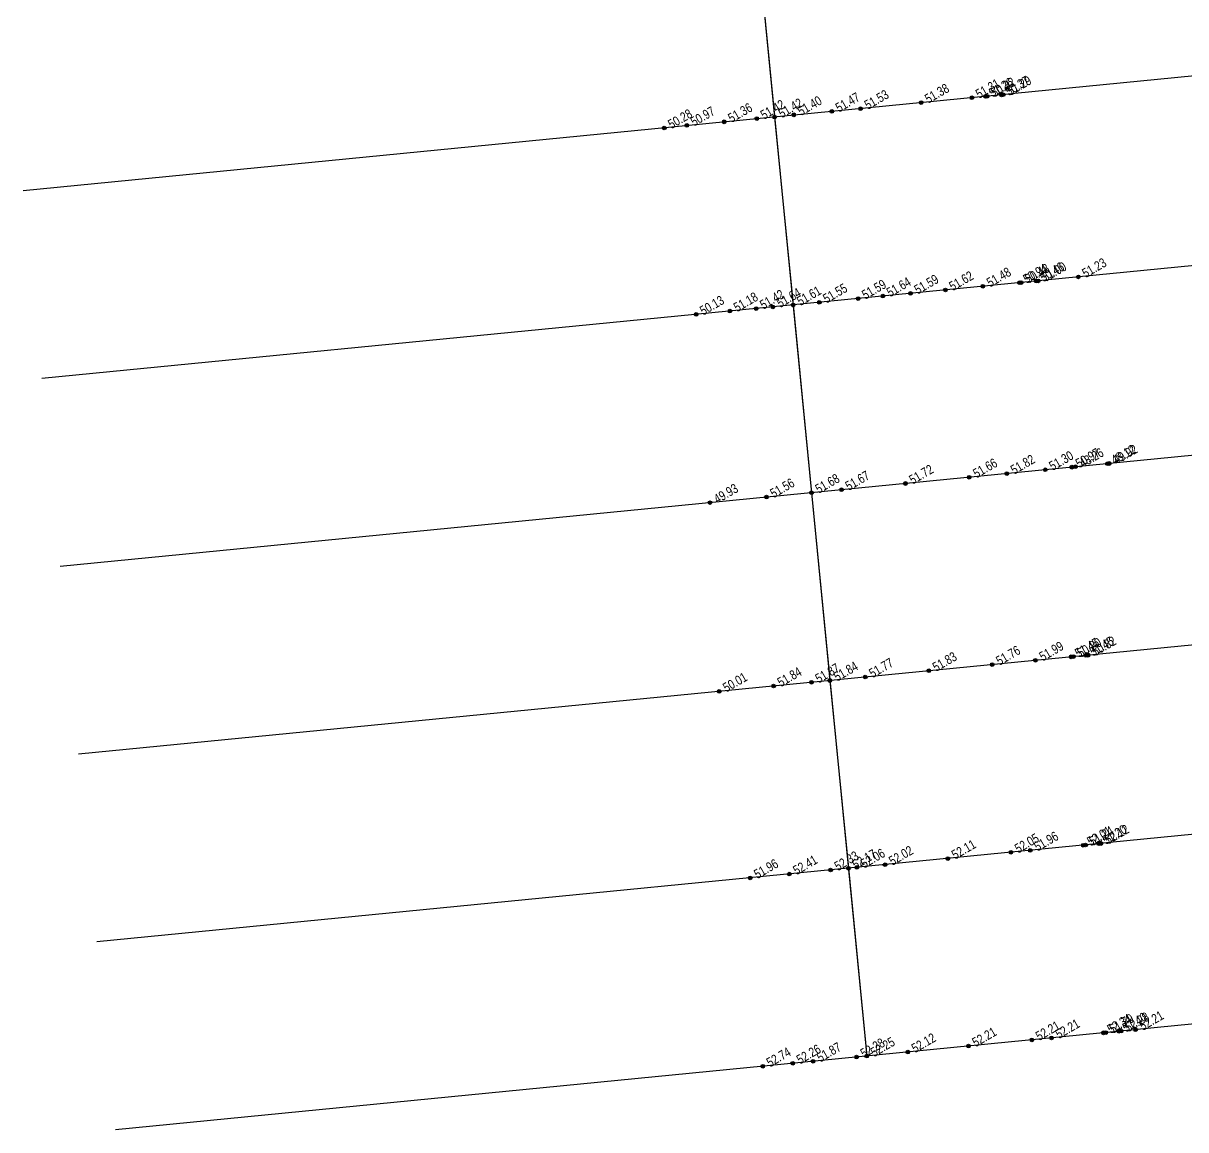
# Model space of a CAD drawing. Extents: x 573566 to 573687, y 784817 to 785043.
# Drawn here: x 573578.3 to 573639.9, y 784817.2 to 784875.8 of the extents above; entities that cross this region are included whole.
import ezdxf
from ezdxf.enums import TextEntityAlignment as Align

# ---------------------------------------------------------------- set-up
doc = ezdxf.new("R2010")
doc.units = 0
doc.header["$LTSCALE"] = 0.5
for name, color, linetype in [('DMX', 6, 'Continuous'), ('GCD', 3, 'Continuous'), ('自绘中线', 7, 'Continuous'), ('道路中线_S2', 6, 'Continuous')]:
    doc.layers.add(name, color=color, linetype=linetype)
doc.styles.add('EICAD', font='fsdb_e.shx', dxfattribs={"width": 0.707, "height": 2, "bigfont": 'tjhzf.shx'})

# ---------------------------------------------------------------- blocks, each defined once
blk = doc.blocks.new('gc200')
h = blk.add_hatch(color=0)
edge = h.paths.add_edge_path()
edge.add_arc((0, 0), 0.196, 0, 360)
at = {"color": 0}
blk.add_circle((0, 0), 0.196, dxfattribs=at)

msp = doc.modelspace()

# ---------------------------------------------------------------- linework, layer by layer
at = {"layer": 'DMX'}
for p, q in [((573657.895, 784874.726), (573578.278, 784866.914)), ((573658.872, 784864.774), (573579.254, 784856.962)), ((573659.848, 784854.822), (573580.231, 784847.009)), ((573660.825, 784844.869), (573581.207, 784837.057)), ((573661.801, 784834.917), (573582.184, 784827.105)), ((573662.778, 784824.965), (573583.16, 784817.153))]:
    msp.add_line(p, q, dxfattribs=at)
at = {"layer": '自绘中线', "linetype": 'Continuous'}
msp.add_lwpolyline([(573612.227, 784930.533), (573613.204, 784920.581), (573614.18, 784910.629), (573620.039, 784850.915), (573622.969, 784821.059)], dxfattribs=at)
at = {"layer": '道路中线_S2', "color": 4}
msp.add_lwpolyline([(573607.053, 784983.268), (573613.204, 784920.581), (573615.157, 784900.676), (573616.133, 784890.724), (573617.11, 784880.772), (573618.086, 784870.82), (573619.063, 784860.868), (573620.039, 784850.915), (573621.016, 784840.963), (573621.993, 784831.011), (573622.969, 784821.059)], dxfattribs=at)

# ---------------------------------------------------------------- block references
at = {"layer": 'GCD', "linetype": 'Continuous'}
ref = msp.add_blockref('gc200', (573630.102, 784871.999, 48.464), dxfattribs=dict(at, xscale=0.5, yscale=0.5, zscale=0.5, rotation=29.9999999983949))
ref.add_attrib('height', '50.37', dxfattribs={"linetype": 'Continuous', "height": 0.5, "rotation": 30, "style": 'EICAD', "oblique": 360, "width": 0.8}).set_placement((573630.362, 784872.149, 49.709), align=Align.MIDDLE_LEFT)
ref = msp.add_blockref('gc200', (573630.202, 784872.009, 49.384), dxfattribs=dict(at, xscale=0.5, yscale=0.5, zscale=0.5, rotation=29.9999999983949))
ref.add_attrib('height', '51.29', dxfattribs={"linetype": 'Continuous', "height": 0.5, "rotation": 30, "style": 'EICAD', "oblique": 360, "width": 0.8}).set_placement((573630.462, 784872.159, 49.709), align=Align.MIDDLE_LEFT)
ref = msp.add_blockref('gc200', (573625.844, 784871.594, 51.378), dxfattribs=dict(at, xscale=0.5, yscale=0.5, zscale=0.5, rotation=29.9999999983949))
ref.add_attrib('height', '51.38', dxfattribs={"linetype": 'Continuous', "height": 0.5, "rotation": 30, "style": 'EICAD', "width": 0.8}).set_placement((573626.104, 784871.744, 51.378), align=Align.MIDDLE_LEFT)
ref = msp.add_blockref('gc200', (573628.536, 784871.85, 51.311), dxfattribs=dict(at, xscale=0.5, yscale=0.5, zscale=0.5, rotation=29.9999999983949))
ref.add_attrib('height', '51.31', dxfattribs={"linetype": 'Continuous', "height": 0.5, "rotation": 30, "style": 'EICAD', "width": 0.8}).set_placement((573628.796, 784872, 51.311), align=Align.MIDDLE_LEFT)
ref = msp.add_blockref('gc200', (573629.25, 784871.915, 51.26), dxfattribs=dict(at, xscale=0.5, yscale=0.5, zscale=0.5, rotation=29.9999999983949))
ref.add_attrib('height', '51.26', dxfattribs={"linetype": 'Continuous', "height": 0.5, "rotation": 30, "style": 'EICAD', "width": 0.8}).set_placement((573629.51, 784872.065, 51.615), align=Align.MIDDLE_LEFT)
ref = msp.add_blockref('gc200', (573629.347, 784871.925, 50.32), dxfattribs=dict(at, xscale=0.5, yscale=0.5, zscale=0.5, rotation=29.9999999983949))
ref.add_attrib('height', '50.32', dxfattribs={"linetype": 'Continuous', "height": 0.5, "rotation": 30, "style": 'EICAD', "width": 0.8}).set_placement((573629.607, 784872.075, 51.615), align=Align.MIDDLE_LEFT)
ref = msp.add_blockref('gc200', (573617.139, 784870.741, 51.416), dxfattribs=dict(at, xscale=0.5, yscale=0.5, zscale=0.5, rotation=29.9999999983949))
ref.add_attrib('height', '51.42', dxfattribs={"linetype": 'Continuous', "height": 0.5, "rotation": 30, "style": 'EICAD', "width": 0.8}).set_placement((573617.399, 784870.891, 51.416), align=Align.MIDDLE_LEFT)
ref = msp.add_blockref('gc200', (573618.086, 784870.82, 51.42), dxfattribs=dict(at, xscale=0.5, yscale=0.5, zscale=0.5, rotation=29.9999999983949))
ref.add_attrib('height', '51.42', dxfattribs={"linetype": 'Continuous', "height": 0.5, "rotation": 30, "style": 'EICAD', "width": 0.8}).set_placement((573618.346, 784870.97, 51.42), align=Align.MIDDLE_LEFT)
ref = msp.add_blockref('gc200', (573619.1, 784870.941, 51.4), dxfattribs=dict(at, xscale=0.5, yscale=0.5, zscale=0.5, rotation=29.9999999983949))
ref.add_attrib('height', '51.40', dxfattribs={"linetype": 'Continuous', "height": 0.5, "rotation": 30, "style": 'EICAD', "width": 0.8}).set_placement((573619.36, 784871.091, 51.403), align=Align.MIDDLE_LEFT)
ref = msp.add_blockref('gc200', (573621.113, 784871.123, 51.466), dxfattribs=dict(at, xscale=0.5, yscale=0.5, zscale=0.5, rotation=29.9999999983949))
ref.add_attrib('height', '51.47', dxfattribs={"linetype": 'Continuous', "height": 0.5, "rotation": 30, "style": 'EICAD', "width": 0.8}).set_placement((573621.373, 784871.273, 51.466), align=Align.MIDDLE_LEFT)
ref = msp.add_blockref('gc200', (573622.643, 784871.267, 51.526), dxfattribs=dict(at, xscale=0.5, yscale=0.5, zscale=0.5, rotation=29.9999999983949))
ref.add_attrib('height', '51.53', dxfattribs={"linetype": 'Continuous', "height": 0.5, "rotation": 30, "style": 'EICAD', "width": 0.8}).set_placement((573622.903, 784871.417, 51.526), align=Align.MIDDLE_LEFT)
ref = msp.add_blockref('gc200', (573612.236, 784870.244, 50.281), dxfattribs=dict(at, xscale=0.5, yscale=0.5, zscale=0.5, rotation=29.9999999983949))
ref.add_attrib('height', '50.28', dxfattribs={"linetype": 'Continuous', "height": 0.5, "rotation": 30, "style": 'EICAD', "width": 0.8}).set_placement((573612.496, 784870.394, 50.281), align=Align.MIDDLE_LEFT)
ref = msp.add_blockref('gc200', (573613.433, 784870.38, 50.97), dxfattribs=dict(at, xscale=0.5, yscale=0.5, zscale=0.5, rotation=29.9999999983949))
ref.add_attrib('height', '50.97', dxfattribs={"linetype": 'Continuous', "height": 0.5, "rotation": 30, "style": 'EICAD', "width": 0.8}).set_placement((573613.693, 784870.53, 50.97), align=Align.MIDDLE_LEFT)
ref = msp.add_blockref('gc200', (573615.417, 784870.571, 51.355), dxfattribs=dict(at, xscale=0.5, yscale=0.5, zscale=0.5, rotation=29.9999999983949))
ref.add_attrib('height', '51.36', dxfattribs={"linetype": 'Continuous', "height": 0.5, "rotation": 30, "style": 'EICAD', "width": 0.8}).set_placement((573615.677, 784870.721, 51.355), align=Align.MIDDLE_LEFT)
ref = msp.add_blockref('gc200', (573631.939, 784862.131, 50.46), dxfattribs=dict(at, xscale=0.5, yscale=0.5, zscale=0.5, rotation=29.9999999983949))
ref.add_attrib('height', '50.46', dxfattribs={"linetype": 'Continuous', "height": 0.5, "rotation": 30, "style": 'EICAD', "width": 0.8}).set_placement((573632.199, 784862.281, 51.615), align=Align.MIDDLE_LEFT)
ref = msp.add_blockref('gc200', (573632.058, 784862.143, 51), dxfattribs=dict(at, xscale=0.5, yscale=0.5, zscale=0.5, rotation=29.9999999983949))
ref.add_attrib('height', '51.00', dxfattribs={"linetype": 'Continuous', "height": 0.5, "rotation": 30, "style": 'EICAD', "width": 0.8}).set_placement((573632.318, 784862.293, 51.615), align=Align.MIDDLE_LEFT)
ref = msp.add_blockref('gc200', (573634.178, 784862.351, 51.23), dxfattribs=dict(at, xscale=0.5, yscale=0.5, zscale=0.5, rotation=29.9999999983949))
ref.add_attrib('height', '51.23', dxfattribs={"linetype": 'Continuous', "height": 0.5, "rotation": 30, "style": 'EICAD', "width": 0.8}).set_placement((573634.438, 784862.501, 51.615), align=Align.MIDDLE_LEFT)
ref = msp.add_blockref('gc200', (573625.285, 784861.478, 51.585), dxfattribs=dict(at, xscale=0.5, yscale=0.5, zscale=0.5, rotation=29.9999999983949))
ref.add_attrib('height', '51.59', dxfattribs={"linetype": 'Continuous', "height": 0.5, "rotation": 30, "style": 'EICAD', "width": 0.8}).set_placement((573625.544, 784861.628, 51.585), align=Align.MIDDLE_LEFT)
ref = msp.add_blockref('gc200', (573627.132, 784861.659, 51.615), dxfattribs=dict(at, xscale=0.5, yscale=0.5, zscale=0.5, rotation=29.9999999983949))
ref.add_attrib('height', '51.62', dxfattribs={"linetype": 'Continuous', "height": 0.5, "rotation": 30, "style": 'EICAD', "width": 0.8}).set_placement((573627.392, 784861.809, 51.615), align=Align.MIDDLE_LEFT)
ref = msp.add_blockref('gc200', (573629.122, 784861.855, 51.48), dxfattribs=dict(at, xscale=0.5, yscale=0.5, zscale=0.5, rotation=29.9999999983949))
ref.add_attrib('height', '51.48', dxfattribs={"linetype": 'Continuous', "height": 0.5, "rotation": 30, "style": 'EICAD', "width": 0.8}).set_placement((573629.382, 784862.005, 51.615), align=Align.MIDDLE_LEFT)
ref = msp.add_blockref('gc200', (573631.053, 784862.044, 50.94), dxfattribs=dict(at, xscale=0.5, yscale=0.5, zscale=0.5, rotation=29.9999999983949))
ref.add_attrib('height', '50.94', dxfattribs={"linetype": 'Continuous', "height": 0.5, "rotation": 30, "style": 'EICAD', "width": 0.8}).set_placement((573631.313, 784862.194, 51.615), align=Align.MIDDLE_LEFT)
ref = msp.add_blockref('gc200', (573631.156, 784862.054, 50.48), dxfattribs=dict(at, xscale=0.5, yscale=0.5, zscale=0.5, rotation=29.9999999983949))
ref.add_attrib('height', '50.48', dxfattribs={"linetype": 'Continuous', "height": 0.5, "rotation": 30, "style": 'EICAD', "width": 0.8}).set_placement((573631.416, 784862.204, 51.615), align=Align.MIDDLE_LEFT)
ref = msp.add_blockref('gc200', (573620.45, 784861.004, 51.552), dxfattribs=dict(at, xscale=0.5, yscale=0.5, zscale=0.5, rotation=29.9999999983949))
ref.add_attrib('height', '51.55', dxfattribs={"linetype": 'Continuous', "height": 0.5, "rotation": 30, "style": 'EICAD', "width": 0.8}).set_placement((573620.71, 784861.154, 51.552), align=Align.MIDDLE_LEFT)
ref = msp.add_blockref('gc200', (573622.508, 784861.206, 51.587), dxfattribs=dict(at, xscale=0.5, yscale=0.5, zscale=0.5, rotation=29.9999999983949))
ref.add_attrib('height', '51.59', dxfattribs={"linetype": 'Continuous', "height": 0.5, "rotation": 30, "style": 'EICAD', "width": 0.8}).set_placement((573622.768, 784861.356, 51.587), align=Align.MIDDLE_LEFT)
ref = msp.add_blockref('gc200', (573623.82, 784861.334, 51.636), dxfattribs=dict(at, xscale=0.5, yscale=0.5, zscale=0.5, rotation=29.9999999983949))
ref.add_attrib('height', '51.64', dxfattribs={"linetype": 'Continuous', "height": 0.5, "rotation": 30, "style": 'EICAD', "width": 0.8}).set_placement((573624.08, 784861.484, 51.636), align=Align.MIDDLE_LEFT)
ref = msp.add_blockref('gc200', (573613.922, 784860.363, 50.13), dxfattribs=dict(at, xscale=0.5, yscale=0.5, zscale=0.5, rotation=29.9999999983949))
ref.add_attrib('height', '50.13', dxfattribs={"linetype": 'Continuous', "height": 0.5, "rotation": 30, "style": 'EICAD', "width": 0.8}).set_placement((573614.182, 784860.513, 51.423), align=Align.MIDDLE_LEFT)
ref = msp.add_blockref('gc200', (573615.714, 784860.539, 51.18), dxfattribs=dict(at, xscale=0.5, yscale=0.5, zscale=0.5, rotation=29.9999999983949))
ref.add_attrib('height', '51.18', dxfattribs={"linetype": 'Continuous', "height": 0.5, "rotation": 30, "style": 'EICAD', "width": 0.8}).set_placement((573615.974, 784860.689, 51.423), align=Align.MIDDLE_LEFT)
ref = msp.add_blockref('gc200', (573617.107, 784860.676, 51.423), dxfattribs=dict(at, xscale=0.5, yscale=0.5, zscale=0.5, rotation=29.9999999983949))
ref.add_attrib('height', '51.42', dxfattribs={"linetype": 'Continuous', "height": 0.5, "rotation": 30, "style": 'EICAD', "width": 0.8}).set_placement((573617.367, 784860.826, 51.423), align=Align.MIDDLE_LEFT)
ref = msp.add_blockref('gc200', (573617.994, 784860.763, 51.644), dxfattribs=dict(at, xscale=0.5, yscale=0.5, zscale=0.5, rotation=29.9999999983949))
ref.add_attrib('height', '51.64', dxfattribs={"linetype": 'Continuous', "height": 0.5, "rotation": 30, "style": 'EICAD', "width": 0.8}).set_placement((573618.254, 784860.913, 51.644), align=Align.MIDDLE_LEFT)
ref = msp.add_blockref('gc200', (573619.063, 784860.868, 51.61), dxfattribs=dict(at, xscale=0.5, yscale=0.5, zscale=0.5, rotation=29.9999999983949))
ref.add_attrib('height', '51.61', dxfattribs={"linetype": 'Continuous', "height": 0.5, "rotation": 30, "style": 'EICAD', "width": 0.8}).set_placement((573619.323, 784861.018, 51.61), align=Align.MIDDLE_LEFT)
ref = msp.add_blockref('gc200', (573633.831, 784852.269, 50.97), dxfattribs=dict(at, xscale=0.5, yscale=0.5, zscale=0.5, rotation=29.9999999983949))
ref.add_attrib('height', '50.97', dxfattribs={"linetype": 'Continuous', "height": 0.5, "rotation": 30, "style": 'EICAD', "width": 0.8}).set_placement((573634.091, 784852.419, 51.718), align=Align.MIDDLE_LEFT)
ref = msp.add_blockref('gc200', (573634.03, 784852.288, 48.26), dxfattribs=dict(at, xscale=0.5, yscale=0.5, zscale=0.5, rotation=29.9999999983949))
ref.add_attrib('height', '48.26', dxfattribs={"linetype": 'Continuous', "height": 0.5, "rotation": 30, "style": 'EICAD', "width": 0.8}).set_placement((573634.29, 784852.438, 51.718), align=Align.MIDDLE_LEFT)
ref = msp.add_blockref('gc200', (573635.722, 784852.454, 48.12), dxfattribs=dict(at, xscale=0.5, yscale=0.5, zscale=0.5, rotation=29.9999999983949))
ref.add_attrib('height', '48.12', dxfattribs={"linetype": 'Continuous', "height": 0.5, "rotation": 30, "style": 'EICAD', "width": 0.8}).set_placement((573635.982, 784852.604, 51.718), align=Align.MIDDLE_LEFT)
ref = msp.add_blockref('gc200', (573635.819, 784852.464, 49.92), dxfattribs=dict(at, xscale=0.5, yscale=0.5, zscale=0.5, rotation=29.9999999983949))
ref.add_attrib('height', '49.92', dxfattribs={"linetype": 'Continuous', "height": 0.5, "rotation": 30, "style": 'EICAD', "width": 0.8}).set_placement((573636.079, 784852.614, 51.718), align=Align.MIDDLE_LEFT)
ref = msp.add_blockref('gc200', (573628.397, 784851.736, 51.66), dxfattribs=dict(at, xscale=0.5, yscale=0.5, zscale=0.5, rotation=29.9999999983949))
ref.add_attrib('height', '51.66', dxfattribs={"linetype": 'Continuous', "height": 0.5, "rotation": 30, "style": 'EICAD', "width": 0.8}).set_placement((573628.657, 784851.886, 51.718), align=Align.MIDDLE_LEFT)
ref = msp.add_blockref('gc200', (573630.388, 784851.931, 51.87), dxfattribs=dict(at, xscale=0.5, yscale=0.5, zscale=0.5, rotation=29.9999999983949))
ref.add_attrib('height', '51.82', dxfattribs={"linetype": 'Continuous', "height": 0.5, "rotation": 30, "style": 'EICAD', "width": 0.8}).set_placement((573630.648, 784852.081, 51.718), align=Align.MIDDLE_LEFT)
ref = msp.add_blockref('gc200', (573632.428, 784852.131, 51.3), dxfattribs=dict(at, xscale=0.5, yscale=0.5, zscale=0.5, rotation=29.9999999983949))
ref.add_attrib('height', '51.30', dxfattribs={"linetype": 'Continuous', "height": 0.5, "rotation": 30, "style": 'EICAD', "width": 0.8}).set_placement((573632.688, 784852.281, 51.718), align=Align.MIDDLE_LEFT)
ref = msp.add_blockref('gc200', (573621.63, 784851.072, 51.67), dxfattribs=dict(at, xscale=0.5, yscale=0.5, zscale=0.5, rotation=29.9999999983949))
ref.add_attrib('height', '51.67', dxfattribs={"linetype": 'Continuous', "height": 0.5, "rotation": 30, "style": 'EICAD', "width": 0.8}).set_placement((573621.89, 784851.222, 51.718), align=Align.MIDDLE_LEFT)
ref = msp.add_blockref('gc200', (573625.014, 784851.404, 51.718), dxfattribs=dict(at, xscale=0.5, yscale=0.5, zscale=0.5, rotation=29.9999999983949))
ref.add_attrib('height', '51.72', dxfattribs={"linetype": 'Continuous', "height": 0.5, "rotation": 30, "style": 'EICAD', "width": 0.8}).set_placement((573625.273, 784851.554, 51.718), align=Align.MIDDLE_LEFT)
ref = msp.add_blockref('gc200', (573614.663, 784850.388, 49.93), dxfattribs=dict(at, xscale=0.5, yscale=0.5, zscale=0.5, rotation=29.9999999983949))
ref.add_attrib('height', '49.93', dxfattribs={"linetype": 'Continuous', "height": 0.5, "rotation": 30, "style": 'EICAD', "width": 0.8}).set_placement((573614.923, 784850.538, 51.718), align=Align.MIDDLE_LEFT)
ref = msp.add_blockref('gc200', (573617.649, 784850.681, 51.56), dxfattribs=dict(at, xscale=0.5, yscale=0.5, zscale=0.5, rotation=29.9999999983949))
ref.add_attrib('height', '51.56', dxfattribs={"linetype": 'Continuous', "height": 0.5, "rotation": 30, "style": 'EICAD', "width": 0.8}).set_placement((573617.909, 784850.831, 51.718), align=Align.MIDDLE_LEFT)
ref = msp.add_blockref('gc200', (573620.039, 784850.916, 51.68), dxfattribs=dict(at, xscale=0.5, yscale=0.5, zscale=0.5, rotation=29.9999999983949))
ref.add_attrib('height', '51.68', dxfattribs={"linetype": 'Continuous', "height": 0.5, "rotation": 30, "style": 'EICAD', "width": 0.8}).set_placement((573620.299, 784851.066, 51.68), align=Align.MIDDLE_LEFT)
ref = msp.add_blockref('gc200', (573629.616, 784841.807, 51.76), dxfattribs=dict(at, xscale=0.5, yscale=0.5, zscale=0.5, rotation=29.9999999983949))
ref.add_attrib('height', '51.76', dxfattribs={"linetype": 'Continuous', "height": 0.5, "rotation": 30, "style": 'EICAD', "width": 0.8}).set_placement((573629.876, 784841.957, 51.825), align=Align.MIDDLE_LEFT)
ref = msp.add_blockref('gc200', (573631.905, 784842.032, 51.99), dxfattribs=dict(at, xscale=0.5, yscale=0.5, zscale=0.5, rotation=29.9999999983949))
ref.add_attrib('height', '51.99', dxfattribs={"linetype": 'Continuous', "height": 0.5, "rotation": 30, "style": 'EICAD', "width": 0.8}).set_placement((573632.165, 784842.182, 51.825), align=Align.MIDDLE_LEFT)
ref = msp.add_blockref('gc200', (573633.796, 784842.217, 51.45), dxfattribs=dict(at, xscale=0.5, yscale=0.5, zscale=0.5, rotation=29.9999999983949))
ref.add_attrib('height', '51.45', dxfattribs={"linetype": 'Continuous', "height": 0.5, "rotation": 30, "style": 'EICAD', "width": 0.8}).set_placement((573634.056, 784842.367, 51.825), align=Align.MIDDLE_LEFT)
ref = msp.add_blockref('gc200', (573633.916, 784842.229, 50.8), dxfattribs=dict(at, xscale=0.5, yscale=0.5, zscale=0.5, rotation=29.9999999983949))
ref.add_attrib('height', '50.80', dxfattribs={"linetype": 'Continuous', "height": 0.5, "rotation": 30, "style": 'EICAD', "width": 0.8}).set_placement((573634.176, 784842.379, 51.825), align=Align.MIDDLE_LEFT)
ref = msp.add_blockref('gc200', (573634.573, 784842.293, 51.45), dxfattribs=dict(at, xscale=0.5, yscale=0.5, zscale=0.5, rotation=29.9999999983949))
ref.add_attrib('height', '51.45', dxfattribs={"linetype": 'Continuous', "height": 0.5, "rotation": 30, "style": 'EICAD', "width": 0.8}).set_placement((573634.832, 784842.443, 51.825), align=Align.MIDDLE_LEFT)
ref = msp.add_blockref('gc200', (573634.692, 784842.305, 50.82), dxfattribs=dict(at, xscale=0.5, yscale=0.5, zscale=0.5, rotation=29.9999999983949))
ref.add_attrib('height', '50.82', dxfattribs={"linetype": 'Continuous', "height": 0.5, "rotation": 30, "style": 'EICAD', "width": 0.8}).set_placement((573634.952, 784842.455, 51.825), align=Align.MIDDLE_LEFT)
ref = msp.add_blockref('gc200', (573622.889, 784841.147, 51.77), dxfattribs=dict(at, xscale=0.5, yscale=0.5, zscale=0.5, rotation=29.9999999983949))
ref.add_attrib('height', '51.77', dxfattribs={"linetype": 'Continuous', "height": 0.5, "rotation": 30, "style": 'EICAD', "width": 0.8}).set_placement((573623.148, 784841.297, 51.825), align=Align.MIDDLE_LEFT)
ref = msp.add_blockref('gc200', (573626.253, 784841.477, 51.825), dxfattribs=dict(at, xscale=0.5, yscale=0.5, zscale=0.5, rotation=29.9999999983949))
ref.add_attrib('height', '51.83', dxfattribs={"linetype": 'Continuous', "height": 0.5, "rotation": 30, "style": 'EICAD', "width": 0.8}).set_placement((573626.512, 784841.627, 51.825), align=Align.MIDDLE_LEFT)
ref = msp.add_blockref('gc200', (573618.032, 784840.67, 51.84), dxfattribs=dict(at, xscale=0.5, yscale=0.5, zscale=0.5, rotation=29.9999999983949))
ref.add_attrib('height', '51.84', dxfattribs={"linetype": 'Continuous', "height": 0.5, "rotation": 30, "style": 'EICAD', "width": 0.8}).set_placement((573618.292, 784840.82, 51.825), align=Align.MIDDLE_LEFT)
ref = msp.add_blockref('gc200', (573620.042, 784840.868, 51.87), dxfattribs=dict(at, xscale=0.5, yscale=0.5, zscale=0.5, rotation=29.9999999983949))
ref.add_attrib('height', '51.87', dxfattribs={"linetype": 'Continuous', "height": 0.5, "rotation": 30, "style": 'EICAD', "width": 0.8}).set_placement((573620.302, 784841.018, 51.825), align=Align.MIDDLE_LEFT)
ref = msp.add_blockref('gc200', (573621.016, 784840.963, 51.71), dxfattribs=dict(at, xscale=0.5, yscale=0.5, zscale=0.5, rotation=29.9999999983949))
ref.add_attrib('height', '51.84', dxfattribs={"linetype": 'Continuous', "height": 0.5, "rotation": 30, "style": 'EICAD', "width": 0.8}).set_placement((573621.276, 784841.113, 51.71), align=Align.MIDDLE_LEFT)
ref = msp.add_blockref('gc200', (573615.146, 784840.387, 50.01), dxfattribs=dict(at, xscale=0.5, yscale=0.5, zscale=0.5, rotation=29.9999999983949))
ref.add_attrib('height', '50.01', dxfattribs={"linetype": 'Continuous', "height": 0.5, "rotation": 30, "style": 'EICAD', "width": 0.8}).set_placement((573615.406, 784840.537, 51.825), align=Align.MIDDLE_LEFT)
ref = msp.add_blockref('gc200', (573631.632, 784831.957, 51.96), dxfattribs=dict(at, xscale=0.5, yscale=0.5, zscale=0.5, rotation=29.9999999983949))
ref.add_attrib('height', '51.96', dxfattribs={"linetype": 'Continuous', "height": 0.5, "rotation": 30, "style": 'EICAD', "width": 0.8}).set_placement((573631.892, 784832.107, 52.111), align=Align.MIDDLE_LEFT)
ref = msp.add_blockref('gc200', (573634.439, 784832.232, 52.01), dxfattribs=dict(at, xscale=0.5, yscale=0.5, zscale=0.5, rotation=29.9999999983949))
ref.add_attrib('height', '52.01', dxfattribs={"linetype": 'Continuous', "height": 0.5, "rotation": 30, "style": 'EICAD', "width": 0.8}).set_placement((573634.699, 784832.382, 52.111), align=Align.MIDDLE_LEFT)
ref = msp.add_blockref('gc200', (573634.558, 784832.244, 51.24), dxfattribs=dict(at, xscale=0.5, yscale=0.5, zscale=0.5, rotation=29.9999999983949))
ref.add_attrib('height', '51.24', dxfattribs={"linetype": 'Continuous', "height": 0.5, "rotation": 30, "style": 'EICAD', "width": 0.8}).set_placement((573634.818, 784832.394, 52.111), align=Align.MIDDLE_LEFT)
ref = msp.add_blockref('gc200', (573635.255, 784832.312, 51.2), dxfattribs=dict(at, xscale=0.5, yscale=0.5, zscale=0.5, rotation=29.9999999983949))
ref.add_attrib('height', '51.20', dxfattribs={"linetype": 'Continuous', "height": 0.5, "rotation": 30, "style": 'EICAD', "width": 0.8}).set_placement((573635.515, 784832.462, 52.111), align=Align.MIDDLE_LEFT)
ref = msp.add_blockref('gc200', (573635.374, 784832.324, 52.12), dxfattribs=dict(at, xscale=0.5, yscale=0.5, zscale=0.5, rotation=29.9999999983949))
ref.add_attrib('height', '52.12', dxfattribs={"linetype": 'Continuous', "height": 0.5, "rotation": 30, "style": 'EICAD', "width": 0.8}).set_placement((573635.634, 784832.474, 52.111), align=Align.MIDDLE_LEFT)
ref = msp.add_blockref('gc200', (573627.263, 784831.528, 52.111), dxfattribs=dict(at, xscale=0.5, yscale=0.5, zscale=0.5, rotation=29.9999999983949))
ref.add_attrib('height', '52.11', dxfattribs={"linetype": 'Continuous', "height": 0.5, "rotation": 30, "style": 'EICAD', "width": 0.8}).set_placement((573627.523, 784831.678, 52.111), align=Align.MIDDLE_LEFT)
ref = msp.add_blockref('gc200', (573630.607, 784831.856, 52.05), dxfattribs=dict(at, xscale=0.5, yscale=0.5, zscale=0.5, rotation=29.9999999983949))
ref.add_attrib('height', '52.05', dxfattribs={"linetype": 'Continuous', "height": 0.5, "rotation": 30, "style": 'EICAD', "width": 0.8}).set_placement((573630.867, 784832.006, 52.111), align=Align.MIDDLE_LEFT)
ref = msp.add_blockref('gc200', (573618.864, 784830.704, 52.41), dxfattribs=dict(at, xscale=0.5, yscale=0.5, zscale=0.5, rotation=29.9999999983949))
ref.add_attrib('height', '52.41', dxfattribs={"linetype": 'Continuous', "height": 0.5, "rotation": 30, "style": 'EICAD', "width": 0.8}).set_placement((573619.123, 784830.854, 52.111), align=Align.MIDDLE_LEFT)
ref = msp.add_blockref('gc200', (573621.053, 784830.919, 52.38), dxfattribs=dict(at, xscale=0.5, yscale=0.5, zscale=0.5, rotation=29.9999999983949))
ref.add_attrib('height', '52.33', dxfattribs={"linetype": 'Continuous', "height": 0.5, "rotation": 30, "style": 'EICAD', "width": 0.8}).set_placement((573621.313, 784831.069, 52.111), align=Align.MIDDLE_LEFT)
ref = msp.add_blockref('gc200', (573621.993, 784831.011, 52.17), dxfattribs=dict(at, xscale=0.5, yscale=0.5, zscale=0.5, rotation=29.9999999983949))
ref.add_attrib('height', '52.17', dxfattribs={"linetype": 'Continuous', "height": 0.5, "rotation": 30, "style": 'EICAD', "width": 0.8}).set_placement((573622.252, 784831.161, 52.17), align=Align.MIDDLE_LEFT)
ref = msp.add_blockref('gc200', (573622.446, 784831.056, 52.06), dxfattribs=dict(at, xscale=0.5, yscale=0.5, zscale=0.5, rotation=29.9999999983949))
ref.add_attrib('height', '52.06', dxfattribs={"linetype": 'Continuous', "height": 0.5, "rotation": 30, "style": 'EICAD', "width": 0.8}).set_placement((573622.706, 784831.206, 52.111), align=Align.MIDDLE_LEFT)
ref = msp.add_blockref('gc200', (573623.939, 784831.202, 52.02), dxfattribs=dict(at, xscale=0.5, yscale=0.5, zscale=0.5, rotation=29.9999999983949))
ref.add_attrib('height', '52.02', dxfattribs={"linetype": 'Continuous', "height": 0.5, "rotation": 30, "style": 'EICAD', "width": 0.8}).set_placement((573624.199, 784831.352, 52.111), align=Align.MIDDLE_LEFT)
ref = msp.add_blockref('gc200', (573616.791, 784830.501), dxfattribs=dict(at, xscale=0.5, yscale=0.5, zscale=0.5, rotation=29.9999999983949))
ref.add_attrib('height', '51.96', dxfattribs={"linetype": 'Continuous', "height": 0.5, "rotation": 30, "style": 'EICAD', "width": 0.8}).set_placement((573617.051, 784830.651, -0.299), align=Align.MIDDLE_LEFT)
ref = msp.add_blockref('gc200', (573635.508, 784822.289, 52.34), dxfattribs=dict(at, xscale=0.5, yscale=0.5, zscale=0.5, rotation=29.9999999983949))
ref.add_attrib('height', '52.34', dxfattribs={"linetype": 'Continuous', "height": 0.5, "rotation": 30, "style": 'EICAD', "width": 0.8}).set_placement((573635.768, 784822.439, 51.718), align=Align.MIDDLE_LEFT)
ref = msp.add_blockref('gc200', (573635.628, 784822.301, 51.79), dxfattribs=dict(at, xscale=0.5, yscale=0.5, zscale=0.5, rotation=29.9999999983949))
ref.add_attrib('height', '51.79', dxfattribs={"linetype": 'Continuous', "height": 0.5, "rotation": 30, "style": 'EICAD', "width": 0.8}).set_placement((573635.887, 784822.451, 52.208), align=Align.MIDDLE_LEFT)
ref = msp.add_blockref('gc200', (573636.324, 784822.369, 51.4), dxfattribs=dict(at, xscale=0.5, yscale=0.5, zscale=0.5, rotation=29.9999999983949))
ref.add_attrib('height', '51.40', dxfattribs={"linetype": 'Continuous', "height": 0.5, "rotation": 30, "style": 'EICAD', "width": 0.8}).set_placement((573636.584, 784822.519, 52.208), align=Align.MIDDLE_LEFT)
ref = msp.add_blockref('gc200', (573636.444, 784822.381, 52.28), dxfattribs=dict(at, xscale=0.5, yscale=0.5, zscale=0.5, rotation=29.9999999983949))
ref.add_attrib('height', '52.28', dxfattribs={"linetype": 'Continuous', "height": 0.5, "rotation": 30, "style": 'EICAD', "width": 0.8}).set_placement((573636.704, 784822.531, 51.718), align=Align.MIDDLE_LEFT)
ref = msp.add_blockref('gc200', (573637.21, 784822.456, 52.208), dxfattribs=dict(at, xscale=0.5, yscale=0.5, zscale=0.5, rotation=29.9999999983949))
ref.add_attrib('height', '52.21', dxfattribs={"linetype": 'Continuous', "height": 0.5, "rotation": 30, "style": 'EICAD', "width": 0.8}).set_placement((573637.47, 784822.606, 52.208), align=Align.MIDDLE_LEFT)
ref = msp.add_blockref('gc200', (573628.353, 784821.587, 52.208), dxfattribs=dict(at, xscale=0.5, yscale=0.5, zscale=0.5, rotation=29.9999999983949))
ref.add_attrib('height', '52.21', dxfattribs={"linetype": 'Continuous', "height": 0.5, "rotation": 30, "style": 'EICAD', "width": 0.8}).set_placement((573628.612, 784821.737, 52.208), align=Align.MIDDLE_LEFT)
ref = msp.add_blockref('gc200', (573631.717, 784821.917, 52.21), dxfattribs=dict(at, xscale=0.5, yscale=0.5, zscale=0.5, rotation=29.9999999983949))
ref.add_attrib('height', '52.21', dxfattribs={"linetype": 'Continuous', "height": 0.5, "rotation": 30, "style": 'EICAD', "width": 0.8}).set_placement((573631.976, 784822.067, 104.416), align=Align.MIDDLE_LEFT)
ref = msp.add_blockref('gc200', (573632.761, 784822.02, 52.208), dxfattribs=dict(at, xscale=0.5, yscale=0.5, zscale=0.5, rotation=29.9999999983949))
ref.add_attrib('height', '52.21', dxfattribs={"linetype": 'Continuous', "height": 0.5, "rotation": 30, "style": 'EICAD', "width": 0.8}).set_placement((573633.021, 784822.17, 52.208), align=Align.MIDDLE_LEFT)
ref = msp.add_blockref('gc200', (573622.431, 784821.006, 52.28), dxfattribs=dict(at, xscale=0.5, yscale=0.5, zscale=0.5, rotation=29.9999999983949))
ref.add_attrib('height', '52.28', dxfattribs={"linetype": 'Continuous', "height": 0.5, "rotation": 30, "style": 'EICAD', "width": 0.8}).set_placement((573622.691, 784821.156, 52.208), align=Align.MIDDLE_LEFT)
ref = msp.add_blockref('gc200', (573622.969, 784821.059, 52.25), dxfattribs=dict(at, xscale=0.5, yscale=0.5, zscale=0.5, rotation=29.9999999983949))
ref.add_attrib('height', '52.25', dxfattribs={"linetype": 'Continuous', "height": 0.5, "rotation": 30, "style": 'EICAD', "width": 0.8}).set_placement((573623.229, 784821.209, 52.25), align=Align.MIDDLE_LEFT)
ref = msp.add_blockref('gc200', (573625.138, 784821.272, 52.12), dxfattribs=dict(at, xscale=0.5, yscale=0.5, zscale=0.5, rotation=29.9999999983949))
ref.add_attrib('height', '52.12', dxfattribs={"linetype": 'Continuous', "height": 0.5, "rotation": 30, "style": 'EICAD', "width": 0.8}).set_placement((573625.398, 784821.422, 52.208), align=Align.MIDDLE_LEFT)
ref = msp.add_blockref('gc200', (573617.455, 784820.518, 52.74), dxfattribs=dict(at, xscale=0.5, yscale=0.5, zscale=0.5, rotation=29.9999999983949))
ref.add_attrib('height', '52.74', dxfattribs={"linetype": 'Continuous', "height": 0.5, "rotation": 30, "style": 'EICAD', "width": 0.8}).set_placement((573617.715, 784820.668, 52.208), align=Align.MIDDLE_LEFT)
ref = msp.add_blockref('gc200', (573619.047, 784820.674, 52.26), dxfattribs=dict(at, xscale=0.5, yscale=0.5, zscale=0.5, rotation=29.9999999983949))
ref.add_attrib('height', '52.26', dxfattribs={"linetype": 'Continuous', "height": 0.5, "rotation": 30, "style": 'EICAD', "width": 0.8}).set_placement((573619.307, 784820.824, 52.208), align=Align.MIDDLE_LEFT)
ref = msp.add_blockref('gc200', (573620.122, 784820.78, 51.87), dxfattribs=dict(at, xscale=0.5, yscale=0.5, zscale=0.5, rotation=29.9999999983949))
ref.add_attrib('height', '51.87', dxfattribs={"linetype": 'Continuous', "height": 0.5, "rotation": 30, "style": 'EICAD', "width": 0.8}).set_placement((573620.382, 784820.93, 52.208), align=Align.MIDDLE_LEFT)

doc.saveas('drawing.dxf')
